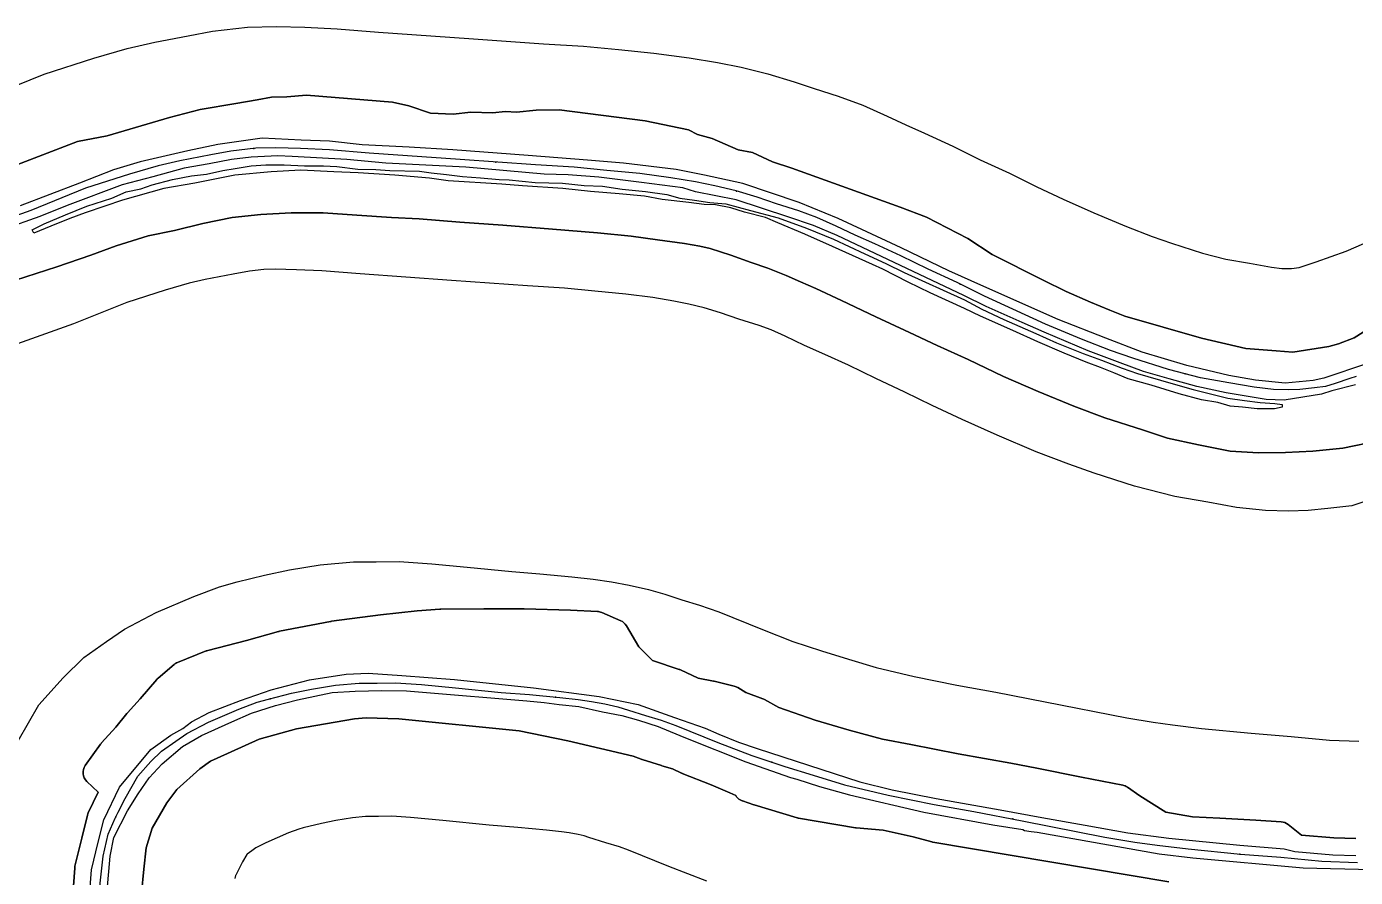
# Model space of a CAD drawing. Header units: inches. Extents: x 91426 to 118597, y 433843 to 446922.
# Drawn here: x 102444 to 102992, y 438779 to 439129 of the extents above; entities that cross this region are included whole.
import ezdxf

# ---------------------------------------------------------------- set-up
doc = ezdxf.new("R2010")
doc.units = ezdxf.units.IN
doc.header["$MEASUREMENT"] = 0
for name, color, linetype, true_color in [('As_waterkering_PWK', 7, 'Continuous', 0x8b0648), ('Beschermingszone_PWK', 7, 'Continuous', 0xde06d3), ('Kernzone_PWK', 7, 'Continuous', 0x33065f), ('Kruinlijnen_PWK', 7, 'Continuous', 0xda0676), ('Leggerbermen_PWK', 7, 'Continuous', 0xd60719), ('Referentiepunten_PWK', 7, 'Continuous', 0x7e0730)]:
    doc.layers.add(name, color=color, linetype=linetype, true_color=true_color)

msp = doc.modelspace()

# ---------------------------------------------------------------- linework, layer by layer
at = {"layer": 'As_waterkering_PWK'}
for points in [[(102989.3498, 438984.4071), (102983.3425, 438982.3739), (102979.3738, 438981.051), (102974.7436, 438980.5218), (102968.7904, 438979.8604), (102963.8956, 438979.7281), (102957.9425, 438979.8604), (102949.8727, 438980.7864), (102939.4216, 438982.6385), (102927.7799, 438984.6229), (102914.5507, 438988.0625), (102899.8663, 438992.825), (102890.7382, 438996), (102878.6996, 439000.6302), (102863.8829, 439006.8479), (102850.3891, 439012.9333), (102838.7475, 439018.3573), (102827.5026, 439023.9136), (102815.4641, 439029.4698), (102804.2193, 439035.0261), (102793.5036, 439039.9209), (102785.4338, 439043.4928), (102777.6286, 439047.197), (102769.6911, 439050.7688), (102762.1504, 439053.547), (102753.0223, 439056.4574), (102745.0848, 439059.1032), (102736.3535, 439061.7491), (102727.6222, 439063.8657), (102719.6847, 439065.4532), (102709.4982, 439067.173), (102696.6659, 439068.8928), (102683.0399, 439070.2158), (102669.5461, 439071.5387), (102653.671, 439072.4647), (102622.5824, 439074.7137), (102585.1438, 439077.3595), (102568.7396, 439078.6824), (102556.8334, 439079.2116), (102546.6469, 439079.4762), (102538.3125, 439079.3439), (102528.126, 439078.1533), (102519.7916, 439076.5658), (102507.0916, 439074.1845), (102498.0957, 439072.0678), (102486.3218, 439068.6282), (102468.1978, 439062.8074), (102445.5758, 439053.6793), (102427.3498, 439047.2357)], [(102991.9415, 438985.2843), (102989.3498, 438984.4071)], [(102481.644, 438805.6829), (102484.4609, 438811.2258), (102489.7526, 438820.4862), (102495.0443, 438826.4394), (102499.5422, 438830.805), (102505.363, 438834.9061), (102509.9932, 438838.0811), (102518.8568, 438842.7113), (102531.4245, 438848.1352), (102538.9652, 438850.9134), (102543.5954, 438852.2363), (102553.1204, 438854.6175), (102561.3225, 438856.3373), (102571.2444, 438857.9248), (102581.034, 438858.8509), (102588.4424, 438858.8509), (102595.983, 438858.9832), (102606.6987, 438858.1894), (102620.7216, 438856.8665), (102639.507, 438855.0144), (102651.1487, 438854.0884), (102663.7165, 438852.8978), (102671.2571, 438852.104), (102676.6811, 438851.3103), (102682.2373, 438850.2519), (102687.6613, 438849.0613), (102692.0269, 438847.7384), (102699.0384, 438845.4894), (102705.5207, 438843.505), (102711.4739, 438841.3884), (102728.8041, 438834.3769), (102742.827, 438828.9529), (102756.4531, 438824.455), (102768.0948, 438820.8831), (102781.0594, 438816.9143), (102799.0511, 438812.681), (102817.9689, 438808.8445), (102834.3731, 438805.9341), (102854.2169, 438802.0977), (102888.3482, 438795.3508), (102900.7836, 438793.2341), (102909.9118, 438792.0435), (102922.7441, 438790.456), (102944.3077, 438788.3393), (102960.8442, 438787.0164), (102977.7775, 438785.4289), (102992.4619, 438784.8997)], [(102441.466, 438523.6231), (102444.3765, 438535.0002), (102447.4192, 438548.0971), (102450.5942, 438561.9878), (102452.7108, 438570.8514), (102454.1661, 438579.8472), (102455.489, 438589.7691), (102457.7379, 438612.6556), (102459.3254, 438630.6473), (102460.7807, 438662.7942), (102461.4421, 438670.5995), (102463.0296, 438681.5797), (102466.0723, 438695.2058), (102468.3213, 438707.6412), (102470.5703, 438718.6214), (102471.4963, 438728.1465), (102472.8192, 438742.434), (102473.2161, 438753.5465), (102473.613, 438764.659), (102474.1421, 438776.3007), (102475.4651, 438787.4132), (102477.4494, 438796.5414), (102480.3599, 438803.156), (102481.644, 438805.6829)]]:
    msp.add_lwpolyline(points, dxfattribs=at)
at = {"layer": 'Beschermingszone_PWK'}
for points in [[(102427.8796, 439100.4557), (102451.1758, 439109.8559), (102471.6642, 439116.4362), (102485.3504, 439120.4344), (102496.753, 439123.1173), (102510.5066, 439125.6961), (102520.5361, 439127.6065), (102535.005, 439129.2977), (102546.8993, 439129.4865), (102558.5926, 439129.1828), (102571.8603, 439128.5931), (102588.9159, 439127.2176), (102626.1486, 439124.5864), (102656.9309, 439122.3596), (102673.4427, 439121.3964), (102687.895, 439119.9795), (102702.4045, 439118.5708), (102716.9831, 439116.6169), (102728.7516, 439114.6301), (102738.4196, 439112.6965), (102749.5041, 439110.0093), (102760.2435, 439106.7549), (102768.523, 439103.9951), (102778.3954, 439100.8474), (102788.6159, 439097.0819), (102798.6085, 439092.5853), (102806.2747, 439088.9471), (102814.0104, 439085.5231), (102825.6863, 439080.1896), (102837.0191, 439074.5899), (102849.0576, 439069.0337), (102860.3831, 439063.4376), (102871.2257, 439058.3859), (102883.8379, 439052.698), (102897.3521, 439047.0269), (102907.9302, 439042.9584), (102915.7937, 439040.2232), (102928.5665, 439036.0807), (102938.2908, 439033.5524), (102947.9849, 439031.9), (102957.092, 439030.2861), (102961.3553, 439029.7969), (102963.7755, 439029.7431), (102965.3482, 439029.7856), (102968.4966, 439030.1354), (102975.4338, 439032.4834), (102987.8098, 439036.9525), (102998.2186, 439041.4472)], [(103010.5552, 439013.4598), (102991.1472, 439001.1232), (102984.738, 438998.6307), (102980.6399, 438997.5769), (102965.8302, 438995.3178), (102958.9812, 438995.807), (102946.5467, 438996.7044), (102928.2512, 439000.9978), (102896.5896, 439010.1147), (102890.3931, 439012.5175), (102882.4037, 439015.9228), (102872.3568, 439020.2285), (102862.9688, 439024.9226), (102841.9342, 439035.5052), (102831.908, 439042.1014), (102814.8761, 439050.9579), (102803.9769, 439055.0452), (102759.2846, 439071.092), (102751.334, 439073.6567), (102743.0957, 439077.6385), (102737.1668, 439078.7165), (102726.455, 439083.3339), (102720.4439, 439084.9965), (102716.7695, 439086.9661), (102698.8888, 439090.6865), (102663.4171, 439095.1204), (102654.0047, 439094.98), (102645.8544, 439094.2038), (102641.3115, 439094.471), (102635.9249, 439093.8608), (102627.0227, 439094.2594), (102619.7314, 439093.3199), (102610.4259, 439093.791), (102601.4539, 439096.8483), (102594.7693, 439098.3014), (102559.2312, 439101.2742), (102551.163, 439100.5904), (102544.8175, 439100.4526), (102538.8784, 439099.3212), (102530.0753, 439097.7446), (102515.4513, 439095.3296), (102502.724, 439091.9447), (102477.0949, 439084.4531), (102464.9074, 439082.1087), (102436.3504, 439071.0625)], [(102430.6531, 439022.2112), (102456.2854, 439030.4518), (102470.3344, 439035.3098), (102480.8596, 439039.0781), (102494.0435, 439043.1825), (102504.8422, 439045.4693), (102516.5824, 439048.2394), (102528.6654, 439050.7308), (102540.3712, 439052.0721), (102552.9919, 439052.6969), (102566.1401, 439052.6969), (102579.9479, 439051.802), (102594.3537, 439050.7348), (102605.7047, 439050.2069), (102622.4564, 439048.8981), (102640.1882, 439047.5749), (102660.6259, 439045.9926), (102679.1815, 439044.4134), (102693.1001, 439043.1246), (102703.9146, 439041.5797), (102715.1018, 439040.0187), (102721.4162, 439038.9258), (102725.7059, 439037.9359), (102734.132, 439035.2493), (102742.5492, 439032.2709), (102749.4452, 439029.8445), (102756.9493, 439026.8429), (102762.8894, 439024.2603), (102769.1695, 439021.5687), (102779.8281, 439016.4995), (102794.0049, 439009.8748), (102807.7737, 439003.3875), (102819.236, 438998.0563), (102831.9664, 438992.2817), (102846.5287, 438985.2009), (102860.917, 438979.0926), (102875.5864, 438973.0365), (102888.393, 438968.2167), (102903.9247, 438963.2626), (102914.2023, 438959.7429), (102926.9791, 438957.0457), (102940.0701, 438954.4844), (102951.7256, 438953.7373), (102962.7693, 438953.8771), (102974.0891, 438954.4465), (102986.5028, 438955.6743), (103001.2144, 438958.6711)], [(102999.2632, 438934.9762), (102990.2351, 438931.9668), (102980.343, 438930.8363), (102972.2327, 438929.9351), (102964.0157, 438929.7131), (102954.5297, 438929.9239), (102942.6534, 438931.2867), (102930.8583, 438933.377), (102917.2691, 438935.6933), (102900.535, 438940.0442), (102883.9389, 438945.4267), (102873.5462, 438949.0416), (102860.0471, 438954.2335), (102843.928, 438960.9978), (102829.5526, 438967.4808), (102817.1118, 438973.2771), (102805.9477, 438978.7935), (102793.9091, 438984.3497), (102782.7522, 438989.8626), (102772.9969, 438994.3187), (102764.5929, 438998.0385), (102756.6487, 439001.8086), (102750.7662, 439004.4557), (102745.9055, 439006.2465), (102737.5216, 439008.9197), (102729.926, 439011.4515), (102723.2029, 439013.4888), (102716.8249, 439015.035), (102710.6179, 439016.2764), (102702.0134, 439017.7291), (102690.9274, 439019.2149), (102678.1847, 439020.452), (102665.6494, 439021.681), (102650.4112, 439022.5699), (102619.0163, 439024.841), (102581.3717, 439027.5014), (102565.619, 439028.7718), (102555.0741, 439029.2404), (102546.3944, 439029.4659), (102541.6199, 439029.3901), (102535.7159, 439028.7), (102529.0766, 439027.4354), (102517.4302, 439025.2517), (102510.8411, 439023.7013), (102500.9793, 439020.8203), (102485.2197, 439015.7589), (102463.2721, 439006.9028), (102436.2495, 438997.3494)], [(102440.4413, 438834.9697), (102448.9234, 438849.8133), (102458.8981, 438861.0349), (102467.5354, 438869.4181), (102476.8248, 438875.963), (102484.1873, 438881.0115), (102497.3457, 438887.8853), (102512.8619, 438894.5818), (102523.4329, 438898.4764), (102530.6604, 438900.5414), (102541.9226, 438903.3569), (102552.2371, 438905.5196), (102564.9338, 438907.5511), (102578.6744, 438908.8509), (102588.0038, 438908.8509), (102597.3942, 438909.0156), (102610.8939, 438908.0157), (102625.5226, 438906.6356), (102643.9427, 438904.8195), (102655.4892, 438903.9011), (102668.6916, 438902.6503), (102677.4968, 438901.7234), (102684.9827, 438900.6279), (102692.2773, 438899.2385), (102700.291, 438897.4794), (102706.9138, 438895.4725), (102713.9926, 438893.2019), (102721.2216, 438890.989), (102729.2334, 438888.1403), (102747.2001, 438880.8714), (102759.6929, 438876.0392), (102771.6244, 438872.1007), (102782.7457, 438868.6885), (102794.1175, 438865.2073), (102809.7485, 438861.5294), (102827.3063, 438857.9687), (102843.4863, 438855.0981), (102863.8104, 438851.1688), (102897.3928, 438844.5304), (102908.2149, 438842.6883), (102916.2147, 438841.6449), (102928.2566, 438840.1552), (102948.7439, 438838.1441), (102965.1715, 438836.8299), (102981.014, 438835.3447), (102993.0154, 438834.9122)], [(102491.2987, 438772.1847), (102492.1618, 438782.1101), (102493.1194, 438790.9528), (102495.623, 438798.9722), (102501.6697, 438809.4613), (102505.8175, 438814.9127), (102515.3302, 438823.4241), (102519.6536, 438826.5789), (102522.4942, 438827.9424), (102539.7905, 438835.7468), (102555.196, 438839.9838), (102579.0146, 438844.1538), (102583.8764, 438844.5357), (102597.3195, 438844.1516), (102646.9471, 438839.144), (102666.9495, 438834.9999), (102693.9193, 438828.7461), (102697.2821, 438827.425), (102697.5031, 438827.3441), (102697.6008, 438827.3121), (102705.5383, 438824.7985), (102705.7433, 438824.7384), (102710.1862, 438823.5376), (102713.8658, 438821.7571), (102714.1302, 438821.6385), (102714.1867, 438821.6155), (102726.0459, 438816.8719), (102733.7449, 438813.6095), (102736.1984, 438812.4943), (102736.3603, 438812.2352), (102736.5508, 438811.9693), (102736.7584, 438811.7164), (102736.9821, 438811.4776), (102737.2209, 438811.2539), (102737.4738, 438811.0463), (102737.7397, 438810.8558), (102738.0176, 438810.683), (102738.3062, 438810.5287), (102738.6042, 438810.3937), (102738.9104, 438810.2784), (102738.9365, 438810.2697), (102743.699, 438808.6822), (102743.8383, 438808.638), (102761.4918, 438803.3217), (102761.6395, 438803.2797), (102761.9581, 438803.2054), (102762.0981, 438803.1796), (102785.5138, 438799.2108), (102785.6967, 438799.1833), (102785.8862, 438799.162), (102796.9653, 438798.1314), (102809.3181, 438795.4686), (102816.9966, 438793.3863), (102817.0112, 438793.3824), (102817.3298, 438793.3081), (102817.4735, 438793.2817), (102914.7081, 438776.8775)], [(102724.2746, 438777.158), (102708.5685, 438783.233), (102691.9383, 438789.9612), (102688.2497, 438791.2727), (102682.5888, 438793.0057), (102675.6514, 438795.2309), (102673.7687, 438795.8014), (102671.1934, 438796.3667), (102667.5493, 438797.0608), (102664.3935, 438797.5226), (102658.2438, 438798.17), (102646.3742, 438799.2944), (102634.6278, 438800.2288), (102615.4405, 438802.1205), (102602.0838, 438803.3806), (102594.4307, 438803.9475), (102588.9248, 438803.8509), (102583.6296, 438803.8509), (102578.1861, 438803.336), (102571.3164, 438802.2368), (102565.4381, 438801.0043), (102557.8239, 438799.1007), (102556.0507, 438798.5941), (102551.8435, 438797.0441), (102542.5191, 438793.0198), (102538.3798, 438790.8575), (102536.755, 438789.7434), (102534.77, 438788.3449), (102534.6647, 438788.2264), (102532.8824, 438785.1075), (102530.0854, 438779.6036), (102530.0192, 438779.4532), (102529.7685, 438778.2998)]]:
    msp.add_lwpolyline(points, dxfattribs=at)
msp.add_lwpolyline([(102991.7956, 438794.7659), (102982.7375, 438795.0175), (102969.4771, 438796.1304), (102963.8977, 438800.5508, 0.15287699), (102961.1085, 438801.6217), (102950.6333, 438802.2847), (102935.8005, 438803.0793), (102924.4553, 438803.724), (102913.5329, 438805.6235), (102902.8274, 438812.3144), (102897.6405, 438815.9315, 0.10439308), (102895.7389, 438816.7375), (102878.7923, 438820.0474), (102860.3558, 438823.7612), (102849.6515, 438825.7683), (102827.8754, 438829.7276), (102808.327, 438833.5579), (102796.7138, 438835.7275), (102782.9278, 438839.3953), (102768.9395, 438843.502), (102753.9933, 438848.8081), (102748.1102, 438852.0694, 0.03831753), (102747.4145, 438852.3881), (102740.3273, 438854.9992), (102737.0361, 438856.9974, 0.07813754), (102735.5993, 438857.5875), (102727.2649, 438859.5719, 0.01181672), (102727.0338, 438859.6212), (102720.6562, 438860.8245), (102713.4338, 438864.2521, 0.0295303), (102712.8867, 438864.4732), (102701.8263, 438868.2001), (102696.2299, 438873.7965), (102691.1305, 438882.5026, 0.15908344), (102688.8087, 438884.5614), (102680.9447, 438887.9785, 0.09006759), (102679.205, 438888.3863), (102668.1232, 438888.9474), (102649.0556, 438889.4845), (102632.3995, 438889.4845), (102614.6199, 438889.3498, 0.01672891), (102614.2857, 438889.336), (102604.9461, 438888.639), (102589.7542, 438887.0114), (102569.5115, 438884.3123, 0.01465943), (102569.2222, 438884.2651), (102548.1548, 438880.1875, 0.02111625), (102547.7441, 438880.0899), (102534.4888, 438876.3409), (102518.5246, 438872.2822, 0.03360617), (102517.8865, 438872.0735), (102506.0296, 438867.2917, 0.08082055), (102504.656, 438866.4597), (102498.0551, 438860.8327, 0.0393086), (102497.4996, 438860.2781), (102490.7496, 438852.3887), (102485.4303, 438846.5627, 0.01496235), (102485.2353, 438846.3358), (102480.6896, 438840.7157), (102474.7456, 438834.1621, 0.02928755), (102474.3785, 438833.7063), (102468.0602, 438824.8475, 0.37528643), (102468.7072, 438818.3003), (102473.4126, 438813.8791), (102469.2983, 438805.3804, 0.0532029), (102468.9399, 438804.3817), (102466.6415, 438794.9173), (102463.8249, 438783.383, 0.04151286), (102463.6957, 438782.5643), (102462.7545, 438769.7901)], format="xyb", dxfattribs=at)
at = {"layer": 'Kernzone_PWK'}
for points in [[(102436.3504, 439071.0625), (102464.9074, 439082.1087), (102477.0949, 439084.4531), (102502.724, 439091.9447), (102515.4513, 439095.3296), (102530.0753, 439097.7446), (102538.8784, 439099.3212), (102544.8175, 439100.4526), (102551.163, 439100.5904), (102559.2312, 439101.2742), (102594.7693, 439098.3014), (102601.4539, 439096.8483), (102610.4259, 439093.791), (102619.7314, 439093.3199), (102627.0227, 439094.2594), (102635.9249, 439093.8608), (102641.3115, 439094.471), (102645.8544, 439094.2038), (102654.0047, 439094.98), (102663.4171, 439095.1204), (102698.8888, 439090.6865), (102716.7695, 439086.9661), (102720.4439, 439084.9965), (102726.455, 439083.3339), (102737.1668, 439078.7165), (102743.0957, 439077.6385), (102751.334, 439073.6567), (102759.2846, 439071.092), (102803.9769, 439055.0452), (102814.8761, 439050.9579), (102831.908, 439042.1014), (102841.9342, 439035.5052), (102862.9688, 439024.9226), (102872.3568, 439020.2285), (102882.4037, 439015.9228), (102890.3931, 439012.5175), (102896.5896, 439010.1147), (102928.2512, 439000.9978), (102946.5467, 438996.7044), (102958.9812, 438995.807), (102965.8302, 438995.3178), (102980.6399, 438997.5769), (102984.738, 438998.6307), (102991.1472, 439001.1232), (103010.5552, 439013.4598)], [(103001.2144, 438958.6711), (102986.5028, 438955.6743), (102974.0891, 438954.4465), (102962.7693, 438953.8771), (102951.7256, 438953.7373), (102940.0701, 438954.4844), (102926.9791, 438957.0457), (102914.2023, 438959.7429), (102903.9247, 438963.2626), (102888.393, 438968.2167), (102875.5864, 438973.0365), (102860.917, 438979.0926), (102846.5287, 438985.2009), (102831.9664, 438992.2817), (102819.236, 438998.0563), (102807.7737, 439003.3875), (102794.0049, 439009.8748), (102779.8281, 439016.4995), (102769.1695, 439021.5687), (102762.8894, 439024.2603), (102756.9493, 439026.8429), (102749.4452, 439029.8445), (102742.5492, 439032.2709), (102734.132, 439035.2493), (102725.7059, 439037.9359), (102721.4162, 439038.9258), (102715.1018, 439040.0187), (102703.9146, 439041.5797), (102693.1001, 439043.1246), (102679.1815, 439044.4134), (102660.6259, 439045.9926), (102640.1882, 439047.5749), (102622.4564, 439048.8981), (102605.7047, 439050.2069), (102594.3537, 439050.7348), (102579.9479, 439051.802), (102566.1401, 439052.6969), (102552.9919, 439052.6969), (102540.3712, 439052.0721), (102528.6654, 439050.7308), (102516.5824, 439048.2394), (102504.8422, 439045.4693), (102494.0435, 439043.1825), (102480.8596, 439039.0781), (102470.3344, 439035.3098), (102456.2854, 439030.4518), (102430.6531, 439022.2112)], [(102914.7081, 438776.8775), (102817.4735, 438793.2817), (102817.3298, 438793.3081), (102817.0112, 438793.3824), (102816.9966, 438793.3863), (102809.3181, 438795.4686), (102796.9653, 438798.1314), (102785.8862, 438799.162), (102785.6967, 438799.1833), (102785.5138, 438799.2108), (102762.0981, 438803.1796), (102761.9581, 438803.2054), (102761.6395, 438803.2797), (102761.4918, 438803.3217), (102743.8383, 438808.638), (102743.699, 438808.6822), (102738.9365, 438810.2697), (102738.9104, 438810.2784), (102738.6042, 438810.3937), (102738.3062, 438810.5287), (102738.0176, 438810.683), (102737.7397, 438810.8558), (102737.4738, 438811.0463), (102737.2209, 438811.2539), (102736.9821, 438811.4776), (102736.7584, 438811.7164), (102736.5508, 438811.9693), (102736.3603, 438812.2352), (102736.1984, 438812.4943), (102733.7449, 438813.6095), (102726.0459, 438816.8719), (102714.1867, 438821.6155), (102714.1302, 438821.6385), (102713.8658, 438821.7571), (102710.1862, 438823.5376), (102705.7433, 438824.7384), (102705.5383, 438824.7985), (102697.6008, 438827.3121), (102697.5031, 438827.3441), (102697.2821, 438827.425), (102693.9193, 438828.7461), (102666.9495, 438834.9999), (102646.9471, 438839.144), (102597.3195, 438844.1516), (102583.8764, 438844.5357), (102579.0146, 438844.1538), (102555.196, 438839.9838), (102539.7905, 438835.7468), (102522.4942, 438827.9424), (102519.6536, 438826.5789), (102515.3302, 438823.4241), (102505.8175, 438814.9127), (102501.6697, 438809.4613), (102495.623, 438798.9722), (102493.1194, 438790.9528), (102492.1618, 438782.1101), (102491.2987, 438772.1847)]]:
    msp.add_lwpolyline(points, dxfattribs=at)
msp.add_lwpolyline([(102462.7545, 438769.7901), (102463.6957, 438782.5643, -0.04151286), (102463.8249, 438783.383), (102466.6415, 438794.9173), (102468.9399, 438804.3817, -0.0532029), (102469.2983, 438805.3804), (102473.4126, 438813.8791), (102468.7072, 438818.3003, -0.37528643), (102468.0602, 438824.8475), (102474.3785, 438833.7063, -0.02928755), (102474.7456, 438834.1621), (102480.6896, 438840.7157), (102485.2353, 438846.3358, -0.01496234), (102485.4303, 438846.5627), (102490.7496, 438852.3887), (102497.4996, 438860.2781, -0.0393086), (102498.0551, 438860.8327), (102504.656, 438866.4597, -0.08082056), (102506.0296, 438867.2917), (102517.8865, 438872.0735, -0.03360617), (102518.5246, 438872.2822), (102534.4888, 438876.3409), (102547.7441, 438880.0899, -0.02111624), (102548.1548, 438880.1875), (102569.2222, 438884.2651, -0.01465946), (102569.5115, 438884.3123), (102589.7542, 438887.0114), (102604.9461, 438888.639), (102614.2857, 438889.336, -0.01672891), (102614.6199, 438889.3498), (102632.3995, 438889.4845), (102649.0556, 438889.4845), (102668.1232, 438888.9474), (102679.205, 438888.3863, -0.09006759), (102680.9447, 438887.9785), (102688.8087, 438884.5614, -0.15908343), (102691.1305, 438882.5026), (102696.2299, 438873.7965), (102701.8263, 438868.2001), (102712.8867, 438864.4732, -0.0295303), (102713.4338, 438864.2521), (102720.6562, 438860.8245), (102727.0338, 438859.6212, -0.01181671), (102727.2649, 438859.5719), (102735.5993, 438857.5875, -0.07813755), (102737.0361, 438856.9974), (102740.3273, 438854.9992), (102747.4145, 438852.3881, -0.03831753), (102748.1102, 438852.0694), (102753.9933, 438848.8081), (102768.9395, 438843.502), (102782.9278, 438839.3953), (102796.7138, 438835.7275), (102808.327, 438833.5579), (102827.8754, 438829.7276), (102849.6515, 438825.7683), (102860.3558, 438823.7612), (102878.7923, 438820.0474), (102895.7389, 438816.7375, -0.10439308), (102897.6405, 438815.9315), (102902.8274, 438812.3144), (102913.5329, 438805.6235), (102924.4553, 438803.724), (102935.8005, 438803.0793), (102950.6333, 438802.2847), (102961.1085, 438801.6217, -0.15287699), (102963.8977, 438800.5508), (102969.4771, 438796.1304), (102982.7375, 438795.0175), (102991.7956, 438794.7659)], format="xyb", dxfattribs=at)
at = {"layer": 'Kruinlijnen_PWK'}
for points in [[(102996.6816, 438990.5599), (102978.6899, 438984.4744), (102974.1919, 438983.5484), (102962.6825, 438982.4901), (102950.5117, 438983.6807), (102939.5315, 438985.6651), (102922.2012, 438989.7661), (102903.8126, 438995.3224), (102888.7314, 439001.0109), (102869.1521, 439008.6839), (102838.4604, 439022.3099), (102824.0406, 439028.7922), (102804.4614, 439038.3173), (102788.1895, 439045.8579), (102778.3999, 439050.3558), (102762.3926, 439056.9704), (102739.1092, 439064.7756), (102723.3664, 439068.2152), (102711.5925, 439070.5965), (102689.8966, 439073.2423), (102675.0799, 439074.433), (102650.6059, 439076.285), (102619.6496, 439078.6663), (102601.5256, 439079.7246), (102582.2109, 439080.783), (102568.7496, 439082.1894), (102557.0755, 439082.6351), (102540.9359, 439083.4288), (102522.6796, 439080.9153), (102510.3764, 439078.2694), (102490.6649, 439073.7715), (102479.6847, 439070.4642), (102465.6618, 439064.9079), (102441.1877, 439055.6475)], [(102991.6869, 438981.7798), (102981.9616, 438979.255), (102977.664, 438977.9433), (102962.2501, 438975.4186), (102954.8417, 438975.6832), (102938.3052, 438978.4613), (102926.2667, 438981.1071), (102914.8895, 438984.2821), (102904.3062, 438987.3248), (102894.6489, 438990.8967), (102881.4197, 438995.7915), (102863.2957, 439003.4645), (102854.2998, 439007.4332), (102839.4831, 439014.0478), (102830.2227, 439018.678), (102777.9674, 439043.4166), (102768.3101, 439047.5177), (102757.7267, 439051.0896), (102736.3635, 439058.1122), (102719.6267, 439061.4083), (102714.335, 439062.9958), (102697.4016, 439065.2448), (102679.8068, 439067.3615), (102667.1068, 439068.4198), (102657.1849, 439068.6844), (102624.9056, 439071.4625), (102591.9649, 439073.1823), (102575.8253, 439074.6375), (102553.3357, 439075.9604), (102547.3826, 439076.225), (102536.4023, 439075.6959), (102528.3325, 439074.6375), (102519.0721, 439072.9177), (102508.8856, 439071.0656), (102495.921, 439067.4938), (102483.221, 439064.1865), (102460.5991, 439055.7198), (102449.3542, 439051.2218), (102434.6056, 439045.9414)]]:
    msp.add_lwpolyline(points, dxfattribs=at)
for points in [[(102469.7385, 438769.3162, 0), (102470.6646, 438781.884, 0), (102473.4427, 438793.2611, 0), (102475.6916, 438802.5215, 0), (102482.174, 438815.883, 0), (102495.1161, 438831.4173, 0), (102503.3182, 438837.3704, 0), (102508.3453, 438840.1486, 0), (102511.9172, 438842.7944, 0), (102519.0751, 438846.7754, 0), (102532.0397, 438851.6702, 0), (102544.7397, 438856.0359, 0), (102560.4824, 438860.1369, 0), (102575.5637, 438862.5182, 0), (102584.6753, 438862.8903, 0), (102598.566, 438861.9642, 0), (102620.2784, 438860.2692, 0), (102652.8222, 438856.8296, 0), (102679.9421, 438853.2577, 0), (102695.9494, 438849.9504, 0), (102710.8984, 438844.6588, 0), (102723.5984, 438840.2931, 0), (102729.2869, 438837.7796, 0), (102737.3568, 438834.4723, 0), (102745.0156, 438831.8142, 0), (102787.349, 438818.1881, 0), (102800.7105, 438814.8808, 0), (102818.8344, 438811.3089, 0), (102845.1605, 438806.5464, 0), (102862.3708, 438803.4604, 0), (102880.2179, 438800.1964, 0), (102897.8127, 438797.1537, 0), (102914.7461, 438794.9047, 0), (102943.9826, 438791.9943, 0), (102962.2389, 438790.5391, 0), (102966.7344, 438789.3359, 0), (102982.3473, 438788.0256, 0), (102991.8723, 438787.761, 0)], [(102477.0507, 438773.3165, 0), (102478.3582, 438787.4977, 0), (102479.8836, 438795.1262, 0), (102485.4838, 438806.2261, 0), (102489.8244, 438813.161, 0), (102494.4546, 438819.7756, 0), (102499.7463, 438825.5965, 0), (102508.213, 438832.7402, 0), (102516.0182, 438837.2382, 0), (102528.4537, 438842.9267, 0), (102536.5235, 438846.3663, 0), (102546.4454, 438849.5413, 0), (102555.5735, 438851.9226, 0), (102569.8421, 438854.9221, 0), (102579.3861, 438855.4944, 0), (102590.3663, 438855.759, 0), (102600.4455, 438855.7033, 0), (102607.0601, 438855.0418, 0), (102650.0299, 438851.5257, 0), (102657.1987, 438850.8085, 0), (102663.3914, 438850.0705, 0), (102671.4612, 438849.1444, 0), (102681.2508, 438847.0278, 0), (102689.1884, 438845.4403, 0), (102696.0675, 438843.5882, 0), (102704.2696, 438840.9423, 0), (102705.1957, 438840.5455, 0), (102715.5145, 438836.3121, 0), (102740.3853, 438826.3902, 0), (102758.7739, 438819.9079, 0), (102761.4198, 438819.2464, 0), (102770.6802, 438816.2037, 0), (102783.1156, 438812.7641, 0), (102813.6751, 438805.6204, 0), (102842.2501, 438800.461, 0), (102854.5533, 438798.4766, 0), (102855.2147, 438798.0797, 0), (102857.9929, 438797.6829, 0), (102860.5064, 438797.4183, 0), (102910.7773, 438788.4224, 0), (102924.668, 438786.8349, 0), (102970.1764, 438782.7339, 0), (102981.4023, 438782.4261, 0), (102987.3554, 438782.2939, 0), (102998.6002, 438782.0293, 0)]]:
    msp.add_polyline3d(points, dxfattribs=at)
at = {"layer": 'Leggerbermen_PWK'}
msp.add_lwpolyline([(102805.5696, 439028.0892), (102830.4405, 439016.8444), (102837.7165, 439013.0079), (102846.7124, 439008.7746), (102859.9416, 439002.9537), (102868.4083, 438999.1172), (102879.3885, 438994.7516), (102886.9291, 438991.9735), (102895.5281, 438988.6662), (102901.8781, 438986.4172), (102915.5042, 438982.4485), (102924.7646, 438979.8026), (102932.4376, 438977.9505), (102939.0522, 438976.363), (102945.9313, 438975.3047), (102952.4136, 438974.5109), (102958.4991, 438974.1141), (102961.4095, 438973.7172), (102961.4095, 438972.5266), (102958.2345, 438971.8651), (102951.0907, 438971.8651), (102945.1376, 438972.5266), (102939.9782, 438973.0557), (102934.9511, 438974.5109), (102928.2042, 438975.5693), (102918.9438, 438978.0828), (102907.4344, 438981.6547), (102898.0417, 438984.3005), (102892.0885, 438986.6818), (102886.5323, 438988.9308), (102880.7114, 438991.1797), (102871.5833, 438994.8839), (102860.7353, 438999.5141), (102850.4166, 439004.1443), (102837.0551, 439010.0975), (102830.5728, 439013.2725), (102816.4175, 439019.7548), (102807.2894, 439024.1204), (102796.8383, 439029.4121), (102792.605, 439031.3965), (102776.0685, 439038.8048), (102764.6914, 439043.9642), (102753.5789, 439048.5944), (102748.4195, 439050.8434), (102739.8205, 439052.9601), (102734.132, 439054.8121), (102727.9142, 439056.0028), (102723.1517, 439056.1351), (102716.8017, 439056.9288), (102705.8215, 439058.2517), (102698.5454, 439059.5747), (102688.0944, 439060.5007), (102676.3204, 439061.4267), (102664.9433, 439062.7497), (102648.2745, 439063.808), (102639.8078, 439064.4695), (102617.7151, 439065.9247), (102609.9098, 439066.983), (102595.6223, 439068.1736), (102580.541, 439069.232), (102570.4868, 439069.6288), (102556.9931, 439070.2903), (102544.6899, 439069.6288), (102529.7409, 439068.1736), (102513.2044, 439064.8663), (102500.5044, 439062.7497), (102483.4388, 439057.8549), (102476.1627, 439055.4736), (102467.9606, 439052.6955), (102461.7429, 439050.3142), (102453.9377, 439047.2715), (102446.9262, 439044.3611), (102446.1324, 439045.684), (102451.1595, 439048.1975), (102459.8908, 439051.9017), (102468.7543, 439055.4736), (102479.0731, 439058.7809), (102484.894, 439061.2944), (102490.9794, 439062.6174), (102495.6096, 439064.2049), (102504.0763, 439066.4538), (102511.8815, 439067.909), (102518.0992, 439068.7028), (102524.7138, 439070.158), (102529.8732, 439070.9518), (102536.4878, 439072.1424), (102542.441, 439072.5393), (102550.1139, 439072.5393), (102558.4483, 439072.0101), (102566.2535, 439072.0101), (102571.8098, 439071.7455), (102580.4087, 439070.6872), (102587.8171, 439070.5549), (102593.6379, 439070.158), (102605.8088, 439069.8934), (102610.7036, 439069.232), (102616.9213, 439068.4382), (102623.5359, 439067.6445), (102630.9443, 439067.1153), (102638.6172, 439066.4538), (102642.8505, 439066.3215), (102653.5662, 439065.2632), (102664.811, 439064.8663), (102673.6746, 439063.9403), (102681.2152, 439063.6757), (102689.4173, 439062.4851), (102698.9423, 439061.4267), (102707.8059, 439060.2361), (102713.0975, 439058.7809), (102719.183, 439057.8549), (102725.533, 439056.9288), (102732.1476, 439056.3996), (102742.3341, 439053.6215), (102753.7112, 439050.5788), (102765.3529, 439046.3455), (102776.4654, 439041.8475), (102789.43, 439035.7621), (102798.029, 439031.7933)], close=True, dxfattribs=at)
at = {"layer": 'Referentiepunten_PWK'}
for p in [(102537.5418, 439079.2538), (102637.3632, 439073.6444), (102736.5204, 439061.6985), (102828.6809, 439023.3314), (102921.4681, 438986.264), (102544.2695, 438852.4048), (102661.9745, 438853.0628), (102751.0772, 438826.2296), (102480.6075, 438803.6433), (102850.4801, 438802.8201), (102944.0613, 438788.3635)]:
    msp.add_point(p, dxfattribs=at)

doc.saveas('drawing.dxf')
